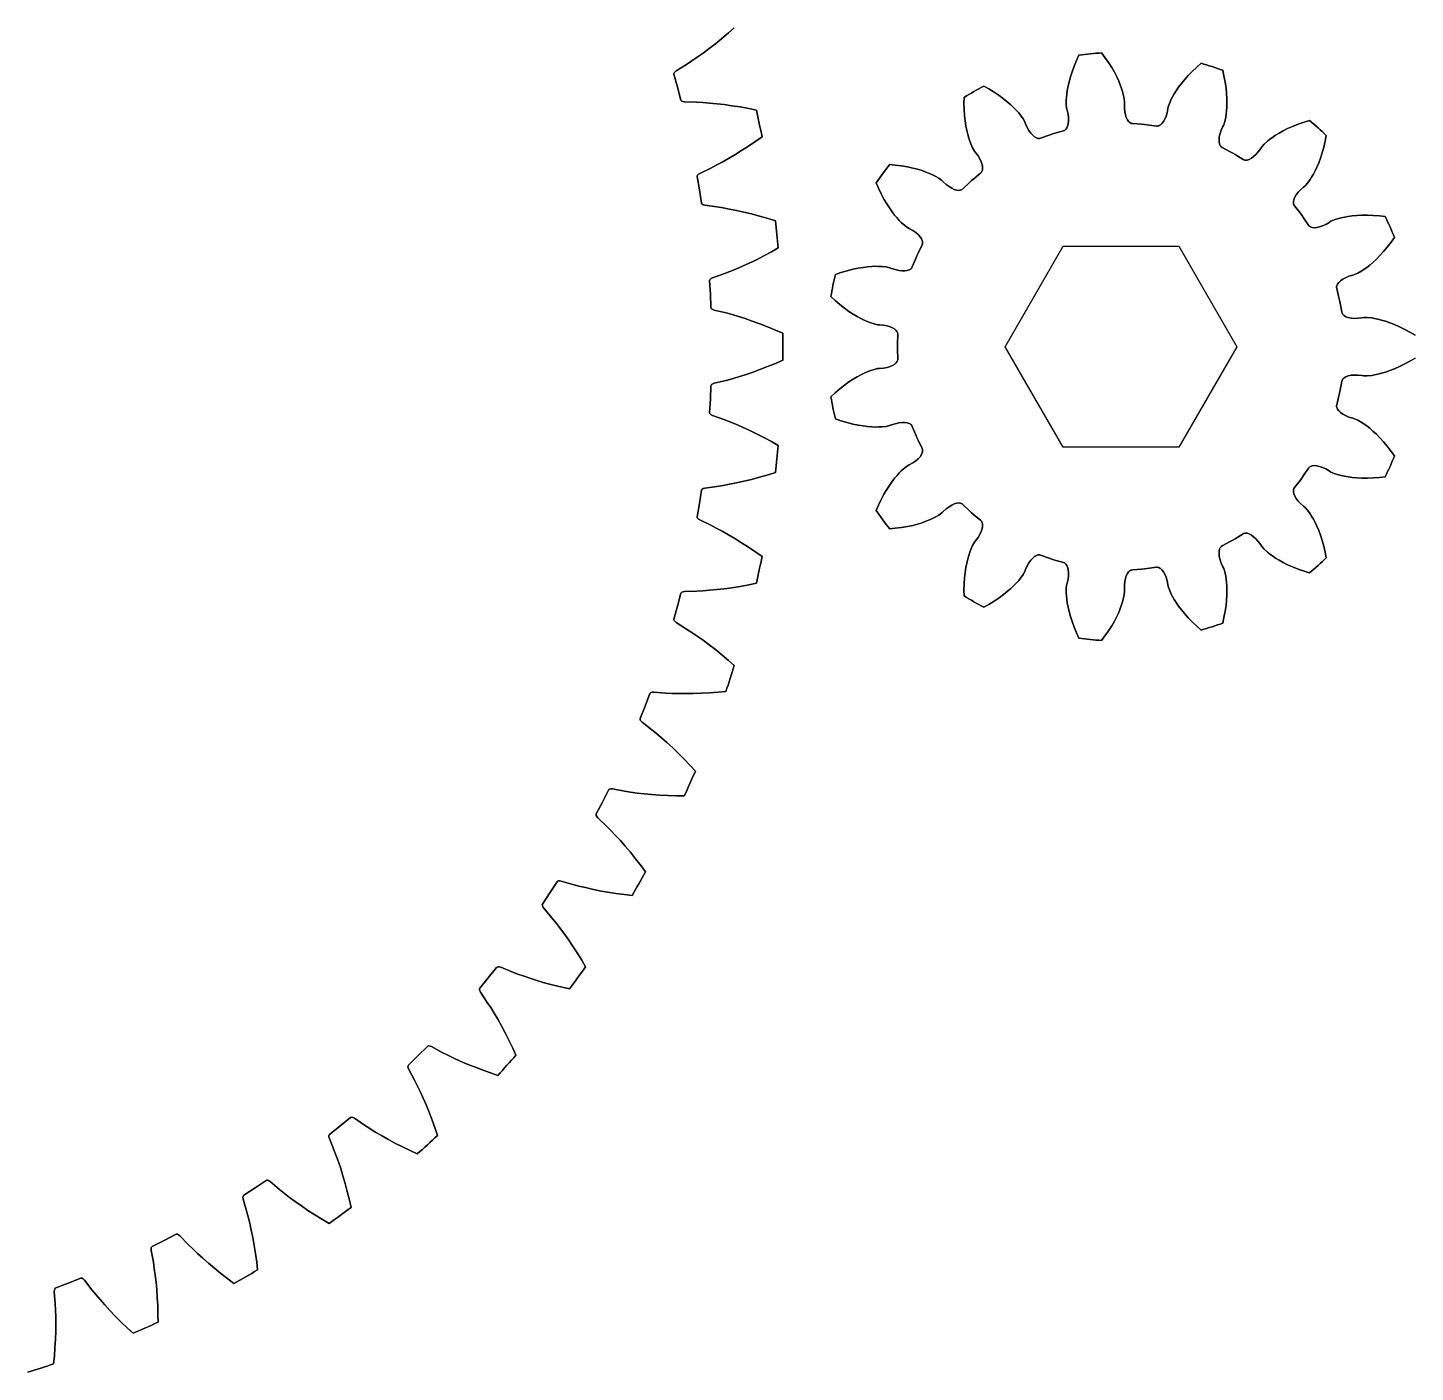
# Model space of a CAD drawing. Header units: millimetres. Extents: x 6 to 165, y 3 to 136.
# Drawn here: x 46.08 to 86.13, y 75.68 to 114.48 of the extents above; entities that cross this region are included whole.
import ezdxf

# ---------------------------------------------------------------- set-up
doc = ezdxf.new("R2010")
doc.units = ezdxf.units.MM
doc.layers.add('layer2', color=7, linetype='Continuous')
doc.layers.add('layer3', color=7, linetype='Continuous')

msp = doc.modelspace()

# ---------------------------------------------------------------- linework, layer by layer
at = {"color": 1}
msp.add_lwpolyline([(75.968, 102.381), (74.295, 105.279), (75.968, 108.177), (79.315, 108.177), (80.988, 105.279), (79.315, 102.381)], close=True, dxfattribs=at)
at = {"layer": 'layer2', "color": 1}
for points in [[(76.427, 113.692, -0.019301), (77.08, 113.76, 0.019301)], [(79.954, 113.458, -0.019301), (80.578, 113.256, 0.019301)], [(73.11, 112.471, -0.019301), (73.679, 112.799, 0.019301)], [(83.081, 111.81, -0.019301), (83.568, 111.372, 0.019301)], [(70.577, 110.006, -0.019301), (70.963, 110.537, 0.019301)], [(85.267, 109.033, -0.019301), (85.534, 108.434, 0.019301)], [(69.265, 106.724, -0.019301), (69.401, 107.366, 0.019301)], [(69.401, 103.192, -0.019301), (69.265, 103.834, 0.019301)], [(85.534, 102.124, -0.019301), (85.267, 101.525, 0.019301)], [(70.963, 100.021, -0.019301), (70.577, 100.552, 0.019301)], [(83.568, 99.186, -0.019301), (83.081, 98.748, 0.019301)], [(73.679, 97.759, -0.019301), (73.11, 98.087, 0.019301)], [(80.578, 97.302, -0.019301), (79.954, 97.1, 0.019301)], [(77.08, 96.798, -0.019301), (76.427, 96.866, 0.019301)]]:
    msp.add_lwpolyline(points, format="xyb", close=True, dxfattribs=at)
for points in [[(77.178, 113.629), (77.08, 113.76), (77.178, 113.629), (77.282, 113.479), (77.372, 113.335), (77.45, 113.198), (77.516, 113.07), (77.574, 112.947), (77.62, 112.836), (77.657, 112.735), (77.686, 112.644), (77.708, 112.564), (77.735, 112.437), (77.746, 112.336), (77.743, 112.278), (77.743, 112.162), (77.752, 112.059), (77.769, 111.968), (77.793, 111.891), (77.824, 111.828), (77.859, 111.779), (77.879, 111.76), (77.899, 111.745), (77.92, 111.733), (77.941, 111.725), (77.968, 111.721), (78.232, 111.702), (78.316, 111.694), (78.399, 111.684), (78.661, 111.648), (78.688, 111.647), (78.711, 111.65), (78.734, 111.657), (78.757, 111.668), (78.779, 111.683), (78.824, 111.723), (78.867, 111.778), (78.907, 111.849), (78.943, 111.934), (78.973, 112.033), (78.997, 112.147), (79.006, 112.203), (79.038, 112.3), (79.091, 112.419), (79.129, 112.492), (79.176, 112.575), (79.234, 112.667), (79.302, 112.766), (79.383, 112.874), (79.475, 112.985), (79.58, 113.103), (79.698, 113.225), (79.83, 113.35), (79.954, 113.458), (79.83, 113.35), (79.698, 113.225), (79.58, 113.103), (79.475, 112.985), (79.383, 112.874), (79.302, 112.766), (79.234, 112.667), (79.176, 112.575), (79.129, 112.492), (79.091, 112.419), (79.038, 112.3), (79.006, 112.203), (78.997, 112.147), (78.973, 112.033), (78.943, 111.934), (78.907, 111.849), (78.867, 111.778), (78.824, 111.723), (78.779, 111.683), (78.757, 111.668), (78.734, 111.657), (78.711, 111.65), (78.688, 111.647), (78.661, 111.648), (78.399, 111.684), (78.316, 111.694), (78.232, 111.702), (77.968, 111.721), (77.941, 111.725), (77.92, 111.733), (77.899, 111.745), (77.879, 111.76), (77.859, 111.779), (77.824, 111.828), (77.793, 111.891), (77.769, 111.968), (77.752, 112.059), (77.743, 112.162), (77.743, 112.278), (77.746, 112.336), (77.735, 112.437), (77.708, 112.564), (77.686, 112.644), (77.657, 112.735), (77.62, 112.836), (77.574, 112.947), (77.516, 113.07), (77.45, 113.198), (77.372, 113.335), (77.282, 113.479)], [(73.822, 112.719), (73.679, 112.799), (73.822, 112.719), (73.978, 112.623), (74.119, 112.529), (74.246, 112.436), (74.358, 112.346), (74.46, 112.257), (74.548, 112.174), (74.623, 112.097), (74.687, 112.025), (74.739, 111.961), (74.815, 111.856), (74.867, 111.768), (74.887, 111.715), (74.934, 111.609), (74.984, 111.518), (75.037, 111.442), (75.091, 111.381), (75.144, 111.336), (75.197, 111.306), (75.222, 111.296), (75.247, 111.291), (75.271, 111.289), (75.293, 111.29), (75.32, 111.297), (75.568, 111.387), (75.648, 111.413), (75.728, 111.439), (75.982, 111.512), (76.008, 111.522), (76.027, 111.534), (76.045, 111.55), (76.062, 111.569), (76.076, 111.592), (76.101, 111.647), (76.118, 111.715), (76.126, 111.796), (76.124, 111.888), (76.111, 111.991), (76.086, 112.104), (76.072, 112.16), (76.062, 112.261), (76.061, 112.391), (76.066, 112.474), (76.076, 112.569), (76.091, 112.676), (76.113, 112.794), (76.144, 112.926), (76.182, 113.065), (76.23, 113.215), (76.288, 113.374), (76.358, 113.543), (76.427, 113.692), (76.358, 113.543), (76.288, 113.374), (76.23, 113.215), (76.182, 113.065), (76.144, 112.926), (76.113, 112.794), (76.091, 112.676), (76.076, 112.569), (76.066, 112.474), (76.061, 112.391), (76.062, 112.261), (76.072, 112.16), (76.086, 112.104), (76.111, 111.991), (76.124, 111.888), (76.126, 111.796), (76.118, 111.715), (76.101, 111.647), (76.076, 111.592), (76.062, 111.569), (76.045, 111.55), (76.027, 111.534), (76.008, 111.522), (75.982, 111.512), (75.728, 111.439), (75.648, 111.413), (75.568, 111.387), (75.32, 111.297), (75.293, 111.29), (75.271, 111.289), (75.247, 111.291), (75.222, 111.296), (75.197, 111.306), (75.144, 111.336), (75.091, 111.381), (75.037, 111.442), (74.984, 111.518), (74.934, 111.609), (74.887, 111.715), (74.867, 111.768), (74.815, 111.856), (74.739, 111.961), (74.687, 112.025), (74.623, 112.097), (74.548, 112.174), (74.46, 112.257), (74.358, 112.346), (74.246, 112.436), (74.119, 112.529), (73.978, 112.623)], [(80.614, 113.095), (80.578, 113.256), (80.614, 113.095), (80.648, 112.916), (80.672, 112.748), (80.688, 112.591), (80.696, 112.447), (80.698, 112.312), (80.695, 112.192), (80.688, 112.084), (80.678, 111.989), (80.665, 111.907), (80.638, 111.78), (80.607, 111.683), (80.581, 111.632), (80.534, 111.526), (80.5, 111.428), (80.478, 111.338), (80.47, 111.258), (80.472, 111.188), (80.484, 111.129), (80.494, 111.103), (80.507, 111.081), (80.521, 111.062), (80.537, 111.046), (80.56, 111.031), (80.793, 110.906), (80.866, 110.865), (80.939, 110.822), (81.163, 110.683), (81.188, 110.67), (81.21, 110.664), (81.233, 110.661), (81.259, 110.662), (81.286, 110.666), (81.343, 110.685), (81.405, 110.718), (81.47, 110.766), (81.537, 110.829), (81.605, 110.907), (81.673, 111.001), (81.704, 111.05), (81.773, 111.125), (81.869, 111.212), (81.934, 111.264), (82.011, 111.32), (82.101, 111.38), (82.203, 111.443), (82.322, 111.509), (82.451, 111.573), (82.594, 111.638), (82.752, 111.701), (82.924, 111.762), (83.081, 111.81), (82.924, 111.762), (82.752, 111.701), (82.594, 111.638), (82.451, 111.573), (82.322, 111.509), (82.203, 111.443), (82.101, 111.38), (82.011, 111.32), (81.934, 111.264), (81.869, 111.212), (81.773, 111.125), (81.704, 111.05), (81.673, 111.001), (81.605, 110.907), (81.537, 110.829), (81.47, 110.766), (81.405, 110.718), (81.343, 110.685), (81.286, 110.666), (81.259, 110.662), (81.233, 110.661), (81.21, 110.664), (81.188, 110.67), (81.163, 110.683), (80.939, 110.822), (80.866, 110.865), (80.793, 110.906), (80.56, 111.031), (80.537, 111.046), (80.521, 111.062), (80.507, 111.081), (80.494, 111.103), (80.484, 111.129), (80.472, 111.188), (80.47, 111.258), (80.478, 111.338), (80.5, 111.428), (80.534, 111.526), (80.581, 111.632), (80.607, 111.683), (80.638, 111.78), (80.665, 111.907), (80.678, 111.989), (80.688, 112.084), (80.695, 112.192), (80.698, 112.312), (80.696, 112.447), (80.688, 112.591), (80.672, 112.748), (80.648, 112.916)], [(71.126, 110.522), (70.963, 110.537), (71.126, 110.522), (71.307, 110.498), (71.474, 110.469), (71.629, 110.436), (71.768, 110.4), (71.897, 110.36), (72.011, 110.32), (72.111, 110.28), (72.198, 110.24), (72.272, 110.203), (72.385, 110.138), (72.467, 110.079), (72.508, 110.038), (72.594, 109.96), (72.677, 109.898), (72.755, 109.85), (72.829, 109.816), (72.897, 109.797), (72.957, 109.791), (72.984, 109.792), (73.009, 109.797), (73.031, 109.805), (73.051, 109.815), (73.073, 109.832), (73.263, 110.016), (73.325, 110.072), (73.388, 110.128), (73.59, 110.298), (73.61, 110.318), (73.622, 110.337), (73.632, 110.359), (73.64, 110.383), (73.644, 110.41), (73.644, 110.47), (73.632, 110.539), (73.606, 110.616), (73.567, 110.699), (73.513, 110.788), (73.445, 110.882), (73.409, 110.926), (73.358, 111.015), (73.305, 111.133), (73.276, 111.211), (73.246, 111.302), (73.217, 111.406), (73.189, 111.523), (73.163, 111.656), (73.141, 111.798), (73.124, 111.955), (73.113, 112.124), (73.108, 112.306), (73.11, 112.471), (73.108, 112.306), (73.113, 112.124), (73.124, 111.955), (73.141, 111.798), (73.163, 111.656), (73.189, 111.523), (73.217, 111.406), (73.246, 111.302), (73.276, 111.211), (73.305, 111.133), (73.358, 111.015), (73.409, 110.926), (73.445, 110.882), (73.513, 110.788), (73.567, 110.699), (73.606, 110.616), (73.632, 110.539), (73.644, 110.47), (73.644, 110.41), (73.64, 110.383), (73.632, 110.359), (73.622, 110.337), (73.61, 110.318), (73.59, 110.298), (73.388, 110.128), (73.325, 110.072), (73.263, 110.016), (73.073, 109.832), (73.051, 109.815), (73.031, 109.805), (73.009, 109.797), (72.984, 109.792), (72.957, 109.791), (72.897, 109.797), (72.829, 109.816), (72.755, 109.85), (72.677, 109.898), (72.594, 109.96), (72.508, 110.038), (72.467, 110.079), (72.385, 110.138), (72.272, 110.203), (72.198, 110.24), (72.111, 110.28), (72.011, 110.32), (71.897, 110.36), (71.768, 110.4), (71.629, 110.436), (71.474, 110.469), (71.307, 110.498)], [(83.537, 111.21), (83.568, 111.372), (83.537, 111.21), (83.494, 111.033), (83.448, 110.87), (83.398, 110.72), (83.348, 110.585), (83.295, 110.461), (83.243, 110.352), (83.193, 110.257), (83.144, 110.174), (83.1, 110.104), (83.023, 109.999), (82.956, 109.923), (82.911, 109.887), (82.824, 109.81), (82.753, 109.734), (82.698, 109.66), (82.657, 109.591), (82.63, 109.526), (82.618, 109.466), (82.617, 109.439), (82.619, 109.414), (82.624, 109.391), (82.632, 109.37), (82.647, 109.346), (82.81, 109.138), (82.859, 109.07), (82.908, 109.002), (83.056, 108.783), (83.074, 108.762), (83.092, 108.747), (83.112, 108.735), (83.135, 108.725), (83.162, 108.718), (83.222, 108.712), (83.292, 108.717), (83.371, 108.734), (83.458, 108.764), (83.552, 108.808), (83.652, 108.867), (83.7, 108.898), (83.793, 108.939), (83.917, 108.979), (83.997, 109), (84.091, 109.021), (84.197, 109.039), (84.316, 109.055), (84.451, 109.066), (84.595, 109.073), (84.753, 109.074), (84.922, 109.067), (85.104, 109.053), (85.267, 109.033), (85.104, 109.053), (84.922, 109.067), (84.753, 109.074), (84.595, 109.073), (84.451, 109.066), (84.316, 109.055), (84.197, 109.039), (84.091, 109.021), (83.997, 109), (83.917, 108.979), (83.793, 108.939), (83.7, 108.898), (83.652, 108.867), (83.552, 108.808), (83.458, 108.764), (83.371, 108.734), (83.292, 108.717), (83.222, 108.712), (83.162, 108.718), (83.135, 108.725), (83.112, 108.735), (83.092, 108.747), (83.074, 108.762), (83.056, 108.783), (82.908, 109.002), (82.859, 109.07), (82.81, 109.138), (82.647, 109.346), (82.632, 109.37), (82.624, 109.391), (82.619, 109.414), (82.617, 109.439), (82.618, 109.466), (82.63, 109.526), (82.657, 109.591), (82.698, 109.66), (82.753, 109.734), (82.824, 109.81), (82.911, 109.887), (82.956, 109.923), (83.023, 109.999), (83.1, 110.104), (83.144, 110.174), (83.193, 110.257), (83.243, 110.352), (83.295, 110.461), (83.348, 110.585), (83.398, 110.72), (83.448, 110.87), (83.494, 111.033)], [(69.557, 107.419), (69.401, 107.366), (69.557, 107.419), (69.732, 107.471), (69.897, 107.512), (70.051, 107.544), (70.193, 107.568), (70.327, 107.584), (70.447, 107.594), (70.555, 107.598), (70.651, 107.597), (70.734, 107.594), (70.863, 107.58), (70.962, 107.559), (71.016, 107.539), (71.126, 107.502), (71.227, 107.479), (71.319, 107.467), (71.4, 107.467), (71.469, 107.476), (71.527, 107.495), (71.551, 107.508), (71.572, 107.522), (71.589, 107.538), (71.603, 107.556), (71.616, 107.581), (71.715, 107.825), (71.749, 107.902), (71.784, 107.979), (71.899, 108.217), (71.909, 108.243), (71.913, 108.265), (71.913, 108.289), (71.91, 108.314), (71.903, 108.34), (71.878, 108.395), (71.839, 108.454), (71.785, 108.513), (71.715, 108.573), (71.629, 108.633), (71.529, 108.691), (71.478, 108.717), (71.396, 108.777), (71.299, 108.864), (71.241, 108.923), (71.176, 108.994), (71.107, 109.077), (71.034, 109.172), (70.956, 109.283), (70.879, 109.404), (70.799, 109.54), (70.72, 109.69), (70.642, 109.855), (70.577, 110.006), (70.642, 109.855), (70.72, 109.69), (70.799, 109.54), (70.879, 109.404), (70.956, 109.283), (71.034, 109.172), (71.107, 109.077), (71.176, 108.994), (71.241, 108.923), (71.299, 108.864), (71.396, 108.777), (71.478, 108.717), (71.529, 108.691), (71.629, 108.633), (71.715, 108.573), (71.785, 108.513), (71.839, 108.454), (71.878, 108.395), (71.903, 108.34), (71.91, 108.314), (71.913, 108.289), (71.913, 108.265), (71.909, 108.243), (71.899, 108.217), (71.784, 107.979), (71.749, 107.902), (71.715, 107.825), (71.616, 107.581), (71.603, 107.556), (71.589, 107.538), (71.572, 107.522), (71.551, 107.508), (71.527, 107.495), (71.469, 107.476), (71.4, 107.467), (71.319, 107.467), (71.227, 107.479), (71.126, 107.502), (71.016, 107.539), (70.962, 107.559), (70.863, 107.58), (70.734, 107.594), (70.651, 107.597), (70.555, 107.598), (70.447, 107.594), (70.327, 107.584), (70.193, 107.568), (70.051, 107.544), (69.897, 107.512), (69.732, 107.471)], [(85.439, 108.3), (85.534, 108.434), (85.439, 108.3), (85.328, 108.155), (85.22, 108.025), (85.114, 107.908), (85.013, 107.805), (84.913, 107.713), (84.822, 107.635), (84.737, 107.568), (84.659, 107.512), (84.59, 107.467), (84.478, 107.402), (84.385, 107.36), (84.33, 107.345), (84.219, 107.31), (84.123, 107.269), (84.043, 107.225), (83.977, 107.178), (83.926, 107.129), (83.891, 107.08), (83.879, 107.056), (83.87, 107.032), (83.866, 107.009), (83.865, 106.986), (83.869, 106.959), (83.932, 106.702), (83.95, 106.62), (83.967, 106.538), (84.014, 106.278), (84.021, 106.251), (84.031, 106.231), (84.045, 106.211), (84.062, 106.193), (84.083, 106.175), (84.135, 106.145), (84.201, 106.121), (84.281, 106.105), (84.372, 106.097), (84.476, 106.099), (84.592, 106.112), (84.648, 106.121), (84.75, 106.12), (84.879, 106.107), (84.961, 106.093), (85.055, 106.074), (85.16, 106.047), (85.275, 106.013), (85.403, 105.969), (85.537, 105.917), (85.681, 105.853), (85.833, 105.778), (85.994, 105.691), (86.135, 105.607), (85.994, 105.691), (85.833, 105.778), (85.681, 105.853), (85.537, 105.917), (85.403, 105.969), (85.275, 106.013), (85.16, 106.047), (85.055, 106.074), (84.961, 106.093), (84.879, 106.107), (84.75, 106.12), (84.648, 106.121), (84.592, 106.112), (84.476, 106.099), (84.372, 106.097), (84.281, 106.105), (84.201, 106.121), (84.135, 106.145), (84.083, 106.175), (84.062, 106.193), (84.045, 106.211), (84.031, 106.231), (84.021, 106.251), (84.014, 106.278), (83.967, 106.538), (83.95, 106.62), (83.932, 106.702), (83.869, 106.959), (83.865, 106.986), (83.866, 107.009), (83.87, 107.032), (83.879, 107.056), (83.891, 107.08), (83.926, 107.129), (83.977, 107.178), (84.043, 107.225), (84.123, 107.269), (84.219, 107.31), (84.33, 107.345), (84.385, 107.36), (84.478, 107.402), (84.59, 107.467), (84.659, 107.512), (84.737, 107.568), (84.822, 107.635), (84.913, 107.713), (85.013, 107.805), (85.114, 107.908), (85.22, 108.025), (85.328, 108.155)], [(69.386, 103.946), (69.265, 103.834), (69.386, 103.946), (69.524, 104.064), (69.658, 104.169), (69.786, 104.261), (69.906, 104.34), (70.022, 104.41), (70.128, 104.467), (70.224, 104.515), (70.312, 104.554), (70.389, 104.584), (70.513, 104.624), (70.612, 104.646), (70.67, 104.649), (70.785, 104.66), (70.887, 104.68), (70.975, 104.707), (71.049, 104.739), (71.109, 104.776), (71.154, 104.816), (71.171, 104.838), (71.184, 104.859), (71.193, 104.881), (71.199, 104.903), (71.201, 104.931), (71.192, 105.195), (71.191, 105.279), (71.192, 105.363), (71.201, 105.627), (71.199, 105.655), (71.193, 105.677), (71.184, 105.699), (71.171, 105.72), (71.154, 105.742), (71.109, 105.782), (71.049, 105.819), (70.975, 105.852), (70.887, 105.878), (70.785, 105.898), (70.67, 105.909), (70.612, 105.912), (70.513, 105.934), (70.389, 105.974), (70.312, 106.004), (70.224, 106.043), (70.128, 106.091), (70.022, 106.148), (69.906, 106.218), (69.786, 106.297), (69.658, 106.389), (69.524, 106.494), (69.386, 106.612), (69.265, 106.724), (69.386, 106.612), (69.524, 106.494), (69.658, 106.389), (69.786, 106.297), (69.906, 106.218), (70.022, 106.148), (70.128, 106.091), (70.224, 106.043), (70.312, 106.004), (70.389, 105.974), (70.513, 105.934), (70.612, 105.912), (70.67, 105.909), (70.785, 105.898), (70.887, 105.878), (70.975, 105.852), (71.049, 105.819), (71.109, 105.782), (71.154, 105.742), (71.171, 105.72), (71.184, 105.699), (71.193, 105.677), (71.199, 105.655), (71.201, 105.627), (71.192, 105.363), (71.191, 105.279), (71.192, 105.195), (71.201, 104.931), (71.199, 104.903), (71.193, 104.881), (71.184, 104.859), (71.171, 104.838), (71.154, 104.816), (71.109, 104.776), (71.049, 104.739), (70.975, 104.707), (70.887, 104.68), (70.785, 104.66), (70.67, 104.649), (70.612, 104.646), (70.513, 104.624), (70.389, 104.584), (70.312, 104.554), (70.224, 104.515), (70.128, 104.467), (70.022, 104.41), (69.906, 104.34), (69.786, 104.261), (69.658, 104.169), (69.524, 104.064)], [(85.994, 104.867), (86.135, 104.951), (85.994, 104.867), (85.833, 104.78), (85.681, 104.705), (85.537, 104.641), (85.403, 104.589), (85.275, 104.545), (85.16, 104.511), (85.055, 104.484), (84.961, 104.465), (84.879, 104.451), (84.75, 104.438), (84.648, 104.437), (84.592, 104.446), (84.476, 104.459), (84.372, 104.461), (84.281, 104.453), (84.201, 104.437), (84.135, 104.413), (84.083, 104.383), (84.062, 104.365), (84.045, 104.347), (84.031, 104.327), (84.021, 104.307), (84.014, 104.28), (83.967, 104.02), (83.95, 103.938), (83.932, 103.856), (83.869, 103.599), (83.865, 103.572), (83.866, 103.549), (83.87, 103.526), (83.879, 103.502), (83.891, 103.478), (83.926, 103.429), (83.977, 103.38), (84.043, 103.333), (84.123, 103.289), (84.219, 103.248), (84.33, 103.213), (84.385, 103.198), (84.478, 103.156), (84.59, 103.091), (84.659, 103.046), (84.737, 102.99), (84.822, 102.923), (84.913, 102.845), (85.013, 102.753), (85.114, 102.65), (85.22, 102.534), (85.328, 102.403), (85.439, 102.258), (85.534, 102.124), (85.439, 102.258), (85.328, 102.403), (85.22, 102.534), (85.114, 102.65), (85.013, 102.753), (84.913, 102.845), (84.822, 102.923), (84.737, 102.99), (84.659, 103.046), (84.59, 103.091), (84.478, 103.156), (84.385, 103.198), (84.33, 103.213), (84.219, 103.248), (84.123, 103.289), (84.043, 103.333), (83.977, 103.38), (83.926, 103.429), (83.891, 103.478), (83.879, 103.502), (83.87, 103.526), (83.866, 103.549), (83.865, 103.572), (83.869, 103.599), (83.932, 103.856), (83.95, 103.938), (83.967, 104.02), (84.014, 104.28), (84.021, 104.307), (84.031, 104.327), (84.045, 104.347), (84.062, 104.365), (84.083, 104.383), (84.135, 104.413), (84.201, 104.437), (84.281, 104.453), (84.372, 104.461), (84.476, 104.459), (84.592, 104.446), (84.648, 104.437), (84.75, 104.438), (84.879, 104.451), (84.961, 104.465), (85.055, 104.484), (85.16, 104.511), (85.275, 104.545), (85.403, 104.589), (85.537, 104.641), (85.681, 104.705), (85.833, 104.78)], [(70.72, 100.868), (70.642, 100.703), (70.577, 100.552), (70.642, 100.703), (70.72, 100.868), (70.799, 101.018), (70.879, 101.154), (70.956, 101.275), (71.034, 101.386), (71.107, 101.482), (71.176, 101.564), (71.241, 101.635), (71.299, 101.694), (71.396, 101.781), (71.478, 101.842), (71.529, 101.868), (71.629, 101.925), (71.715, 101.985), (71.785, 102.045), (71.839, 102.104), (71.878, 102.163), (71.903, 102.218), (71.91, 102.244), (71.913, 102.269), (71.913, 102.293), (71.909, 102.315), (71.899, 102.341), (71.784, 102.579), (71.749, 102.656), (71.715, 102.733), (71.616, 102.977), (71.603, 103.002), (71.589, 103.02), (71.572, 103.036), (71.551, 103.05), (71.527, 103.063), (71.469, 103.082), (71.4, 103.091), (71.319, 103.091), (71.227, 103.079), (71.126, 103.056), (71.016, 103.019), (70.962, 102.999), (70.863, 102.978), (70.734, 102.964), (70.651, 102.961), (70.555, 102.96), (70.447, 102.964), (70.327, 102.974), (70.193, 102.99), (70.051, 103.014), (69.897, 103.046), (69.732, 103.087), (69.557, 103.139), (69.401, 103.192), (69.557, 103.139), (69.732, 103.087), (69.897, 103.046), (70.051, 103.014), (70.193, 102.99), (70.327, 102.974), (70.447, 102.964), (70.555, 102.96), (70.651, 102.961), (70.734, 102.964), (70.863, 102.978), (70.962, 102.999), (71.016, 103.019), (71.126, 103.056), (71.227, 103.079), (71.319, 103.091), (71.4, 103.091), (71.469, 103.082), (71.527, 103.063), (71.551, 103.05), (71.572, 103.036), (71.589, 103.02), (71.603, 103.002), (71.616, 102.977), (71.715, 102.733), (71.749, 102.656), (71.784, 102.579), (71.899, 102.341), (71.909, 102.315), (71.913, 102.293), (71.913, 102.269), (71.91, 102.244), (71.903, 102.218), (71.878, 102.163), (71.839, 102.104), (71.785, 102.045), (71.715, 101.985), (71.629, 101.925), (71.529, 101.868), (71.478, 101.842), (71.396, 101.781), (71.299, 101.694), (71.241, 101.635), (71.176, 101.564), (71.107, 101.482), (71.034, 101.386), (70.956, 101.275), (70.879, 101.154), (70.799, 101.018)], [(85.104, 101.505), (85.267, 101.525), (85.104, 101.505), (84.922, 101.491), (84.753, 101.484), (84.595, 101.485), (84.451, 101.492), (84.316, 101.503), (84.197, 101.519), (84.091, 101.538), (83.997, 101.558), (83.917, 101.579), (83.793, 101.619), (83.7, 101.66), (83.652, 101.691), (83.552, 101.75), (83.458, 101.794), (83.371, 101.824), (83.292, 101.841), (83.222, 101.846), (83.162, 101.84), (83.135, 101.833), (83.112, 101.823), (83.092, 101.811), (83.074, 101.796), (83.056, 101.775), (82.908, 101.556), (82.859, 101.488), (82.81, 101.42), (82.647, 101.212), (82.632, 101.188), (82.624, 101.167), (82.619, 101.144), (82.617, 101.119), (82.618, 101.092), (82.63, 101.032), (82.657, 100.967), (82.698, 100.898), (82.753, 100.824), (82.824, 100.748), (82.911, 100.671), (82.956, 100.635), (83.023, 100.559), (83.1, 100.454), (83.144, 100.384), (83.193, 100.301), (83.243, 100.206), (83.295, 100.098), (83.348, 99.973), (83.398, 99.838), (83.448, 99.688), (83.494, 99.525), (83.537, 99.348), (83.568, 99.186), (83.537, 99.348), (83.494, 99.525), (83.448, 99.688), (83.398, 99.838), (83.348, 99.973), (83.295, 100.098), (83.243, 100.206), (83.193, 100.301), (83.144, 100.384), (83.1, 100.454), (83.023, 100.559), (82.956, 100.635), (82.911, 100.671), (82.824, 100.748), (82.753, 100.824), (82.698, 100.898), (82.657, 100.967), (82.63, 101.032), (82.618, 101.092), (82.617, 101.119), (82.619, 101.144), (82.624, 101.167), (82.632, 101.188), (82.647, 101.212), (82.81, 101.42), (82.859, 101.488), (82.908, 101.556), (83.056, 101.775), (83.074, 101.796), (83.092, 101.811), (83.112, 101.823), (83.135, 101.833), (83.162, 101.84), (83.222, 101.846), (83.292, 101.841), (83.371, 101.824), (83.458, 101.794), (83.552, 101.75), (83.652, 101.691), (83.7, 101.66), (83.793, 101.619), (83.917, 101.579), (83.997, 101.558), (84.091, 101.538), (84.197, 101.519), (84.316, 101.503), (84.451, 101.492), (84.595, 101.485), (84.753, 101.484), (84.922, 101.491)], [(73.108, 98.252), (73.11, 98.087), (73.108, 98.252), (73.113, 98.434), (73.124, 98.603), (73.141, 98.76), (73.163, 98.902), (73.189, 99.035), (73.217, 99.152), (73.246, 99.256), (73.276, 99.347), (73.305, 99.425), (73.358, 99.543), (73.409, 99.632), (73.445, 99.676), (73.513, 99.77), (73.567, 99.859), (73.606, 99.942), (73.632, 100.019), (73.644, 100.088), (73.644, 100.148), (73.64, 100.175), (73.632, 100.199), (73.622, 100.221), (73.61, 100.24), (73.59, 100.26), (73.388, 100.43), (73.325, 100.486), (73.263, 100.542), (73.073, 100.726), (73.051, 100.743), (73.031, 100.753), (73.009, 100.761), (72.984, 100.766), (72.957, 100.767), (72.897, 100.761), (72.829, 100.742), (72.755, 100.708), (72.677, 100.661), (72.594, 100.598), (72.508, 100.52), (72.467, 100.479), (72.385, 100.42), (72.272, 100.355), (72.198, 100.318), (72.111, 100.278), (72.011, 100.238), (71.897, 100.198), (71.768, 100.159), (71.629, 100.122), (71.474, 100.089), (71.307, 100.06), (71.126, 100.036), (70.963, 100.021), (71.126, 100.036), (71.307, 100.06), (71.474, 100.089), (71.629, 100.122), (71.768, 100.159), (71.897, 100.198), (72.011, 100.238), (72.111, 100.278), (72.198, 100.318), (72.272, 100.355), (72.385, 100.42), (72.467, 100.479), (72.508, 100.52), (72.594, 100.598), (72.677, 100.661), (72.755, 100.708), (72.829, 100.742), (72.897, 100.761), (72.957, 100.767), (72.984, 100.766), (73.009, 100.761), (73.031, 100.753), (73.051, 100.743), (73.073, 100.726), (73.263, 100.542), (73.325, 100.486), (73.388, 100.43), (73.59, 100.26), (73.61, 100.24), (73.622, 100.221), (73.632, 100.199), (73.64, 100.175), (73.644, 100.148), (73.644, 100.088), (73.632, 100.019), (73.606, 99.942), (73.567, 99.859), (73.513, 99.77), (73.445, 99.676), (73.409, 99.632), (73.358, 99.543), (73.305, 99.425), (73.276, 99.347), (73.246, 99.256), (73.217, 99.152), (73.189, 99.035), (73.163, 98.902), (73.141, 98.76), (73.124, 98.603), (73.113, 98.434)], [(82.924, 98.796), (83.081, 98.748), (82.924, 98.796), (82.752, 98.857), (82.594, 98.92), (82.451, 98.985), (82.322, 99.049), (82.203, 99.115), (82.101, 99.178), (82.011, 99.238), (81.934, 99.294), (81.869, 99.346), (81.773, 99.433), (81.704, 99.508), (81.673, 99.557), (81.605, 99.651), (81.537, 99.729), (81.47, 99.792), (81.405, 99.84), (81.343, 99.873), (81.286, 99.892), (81.259, 99.896), (81.233, 99.897), (81.21, 99.894), (81.188, 99.888), (81.163, 99.875), (80.939, 99.736), (80.866, 99.693), (80.793, 99.652), (80.56, 99.527), (80.537, 99.512), (80.521, 99.496), (80.507, 99.477), (80.494, 99.455), (80.484, 99.43), (80.472, 99.37), (80.47, 99.3), (80.478, 99.22), (80.5, 99.13), (80.534, 99.032), (80.581, 98.926), (80.607, 98.875), (80.638, 98.778), (80.665, 98.651), (80.678, 98.569), (80.688, 98.474), (80.695, 98.366), (80.698, 98.246), (80.696, 98.111), (80.688, 97.967), (80.672, 97.81), (80.648, 97.642), (80.614, 97.463), (80.578, 97.302), (80.614, 97.463), (80.648, 97.642), (80.672, 97.81), (80.688, 97.967), (80.696, 98.111), (80.698, 98.246), (80.695, 98.366), (80.688, 98.474), (80.678, 98.569), (80.665, 98.651), (80.638, 98.778), (80.607, 98.875), (80.581, 98.926), (80.534, 99.032), (80.5, 99.13), (80.478, 99.22), (80.47, 99.3), (80.472, 99.37), (80.484, 99.43), (80.494, 99.455), (80.507, 99.477), (80.521, 99.496), (80.537, 99.512), (80.56, 99.527), (80.793, 99.652), (80.866, 99.693), (80.939, 99.736), (81.163, 99.875), (81.188, 99.888), (81.21, 99.894), (81.233, 99.897), (81.259, 99.896), (81.286, 99.892), (81.343, 99.873), (81.405, 99.84), (81.47, 99.792), (81.537, 99.729), (81.605, 99.651), (81.673, 99.557), (81.704, 99.508), (81.773, 99.433), (81.869, 99.346), (81.934, 99.294), (82.011, 99.238), (82.101, 99.178), (82.203, 99.115), (82.322, 99.049), (82.451, 98.985), (82.594, 98.92), (82.752, 98.857)], [(76.358, 97.015), (76.427, 96.866), (76.358, 97.015), (76.288, 97.184), (76.23, 97.343), (76.182, 97.493), (76.144, 97.632), (76.113, 97.764), (76.091, 97.882), (76.076, 97.989), (76.066, 98.085), (76.061, 98.167), (76.062, 98.297), (76.072, 98.398), (76.086, 98.454), (76.111, 98.567), (76.124, 98.67), (76.126, 98.762), (76.118, 98.843), (76.101, 98.911), (76.076, 98.966), (76.062, 98.989), (76.045, 99.008), (76.027, 99.024), (76.008, 99.036), (75.982, 99.046), (75.728, 99.119), (75.648, 99.145), (75.568, 99.171), (75.32, 99.261), (75.293, 99.268), (75.271, 99.27), (75.247, 99.267), (75.222, 99.262), (75.197, 99.252), (75.144, 99.222), (75.091, 99.177), (75.037, 99.116), (74.984, 99.041), (74.934, 98.95), (74.887, 98.843), (74.867, 98.79), (74.815, 98.702), (74.739, 98.597), (74.687, 98.533), (74.623, 98.461), (74.548, 98.384), (74.46, 98.301), (74.358, 98.212), (74.246, 98.122), (74.119, 98.029), (73.978, 97.935), (73.822, 97.839), (73.679, 97.759), (73.822, 97.839), (73.978, 97.935), (74.119, 98.029), (74.246, 98.122), (74.358, 98.212), (74.46, 98.301), (74.548, 98.384), (74.623, 98.461), (74.687, 98.533), (74.739, 98.597), (74.815, 98.702), (74.867, 98.79), (74.887, 98.843), (74.934, 98.95), (74.984, 99.041), (75.037, 99.116), (75.091, 99.177), (75.144, 99.222), (75.197, 99.252), (75.222, 99.262), (75.247, 99.267), (75.271, 99.27), (75.293, 99.268), (75.32, 99.261), (75.568, 99.171), (75.648, 99.145), (75.728, 99.119), (75.982, 99.046), (76.008, 99.036), (76.027, 99.024), (76.045, 99.008), (76.062, 98.989), (76.076, 98.966), (76.101, 98.911), (76.118, 98.843), (76.126, 98.762), (76.124, 98.67), (76.111, 98.567), (76.086, 98.454), (76.072, 98.398), (76.062, 98.297), (76.061, 98.167), (76.066, 98.085), (76.076, 97.989), (76.091, 97.882), (76.113, 97.764), (76.144, 97.632), (76.182, 97.493), (76.23, 97.343), (76.288, 97.184)], [(79.83, 97.208), (79.954, 97.1), (79.83, 97.208), (79.698, 97.333), (79.58, 97.455), (79.475, 97.573), (79.383, 97.684), (79.302, 97.792), (79.234, 97.891), (79.176, 97.983), (79.129, 98.066), (79.091, 98.139), (79.038, 98.258), (79.006, 98.355), (78.997, 98.411), (78.973, 98.525), (78.943, 98.624), (78.907, 98.709), (78.867, 98.78), (78.824, 98.835), (78.779, 98.876), (78.757, 98.89), (78.734, 98.901), (78.711, 98.908), (78.688, 98.911), (78.661, 98.91), (78.399, 98.874), (78.316, 98.864), (78.232, 98.856), (77.968, 98.837), (77.941, 98.833), (77.92, 98.825), (77.899, 98.813), (77.879, 98.798), (77.859, 98.779), (77.824, 98.73), (77.793, 98.667), (77.769, 98.59), (77.752, 98.499), (77.743, 98.396), (77.743, 98.28), (77.746, 98.222), (77.735, 98.121), (77.708, 97.994), (77.686, 97.914), (77.657, 97.823), (77.62, 97.722), (77.574, 97.611), (77.516, 97.488), (77.45, 97.36), (77.372, 97.223), (77.282, 97.08), (77.178, 96.929), (77.08, 96.798), (77.178, 96.929), (77.282, 97.08), (77.372, 97.223), (77.45, 97.36), (77.516, 97.488), (77.574, 97.611), (77.62, 97.722), (77.657, 97.823), (77.686, 97.914), (77.708, 97.994), (77.735, 98.121), (77.746, 98.222), (77.743, 98.28), (77.743, 98.396), (77.752, 98.499), (77.769, 98.59), (77.793, 98.667), (77.824, 98.73), (77.859, 98.779), (77.879, 98.798), (77.899, 98.813), (77.92, 98.825), (77.941, 98.833), (77.968, 98.837), (78.232, 98.856), (78.316, 98.864), (78.399, 98.874), (78.661, 98.91), (78.688, 98.911), (78.711, 98.908), (78.734, 98.901), (78.757, 98.89), (78.779, 98.876), (78.824, 98.835), (78.867, 98.78), (78.907, 98.709), (78.943, 98.624), (78.973, 98.525), (78.997, 98.411), (79.006, 98.355), (79.038, 98.258), (79.091, 98.139), (79.129, 98.066), (79.176, 97.983), (79.234, 97.891), (79.302, 97.792), (79.383, 97.684), (79.475, 97.573), (79.58, 97.455), (79.698, 97.333)]]:
    msp.add_lwpolyline(points, close=True, dxfattribs=at)
at = {"layer": 'layer3', "color": 1}
for points in [[(66.312, 114.338), (66.478, 114.484), (66.312, 114.338), (66.119, 114.174), (65.931, 114.022), (65.751, 113.882), (65.577, 113.753), (65.41, 113.634), (65.252, 113.526), (65.102, 113.428), (64.803, 113.244), (64.767, 113.214), (64.745, 113.186), (64.736, 113.161), (64.737, 113.145), (64.84, 112.772), (64.938, 112.398), (64.944, 112.382), (64.965, 112.365), (64.998, 112.352), (65.044, 112.344), (65.395, 112.334), (65.574, 112.325), (65.765, 112.311), (65.969, 112.291), (66.184, 112.266), (66.41, 112.235), (66.649, 112.197), (66.898, 112.152), (67.115, 112.108), (66.898, 112.152), (66.649, 112.197), (66.41, 112.235), (66.184, 112.266), (65.969, 112.291), (65.765, 112.311), (65.574, 112.325), (65.395, 112.334), (65.044, 112.344), (64.998, 112.352), (64.965, 112.365), (64.944, 112.382), (64.938, 112.398), (64.84, 112.772), (64.737, 113.145), (64.736, 113.161), (64.745, 113.186), (64.767, 113.214), (64.803, 113.244), (65.102, 113.428), (65.252, 113.526), (65.41, 113.634), (65.577, 113.753), (65.751, 113.882), (65.931, 114.022), (66.119, 114.174)], [(67.098, 111.212), (67.278, 111.34), (67.098, 111.212), (66.889, 111.069), (66.686, 110.937), (66.492, 110.817), (66.306, 110.706), (66.127, 110.605), (65.959, 110.515), (65.799, 110.433), (65.483, 110.281), (65.444, 110.255), (65.419, 110.23), (65.407, 110.206), (65.407, 110.189), (65.47, 109.808), (65.528, 109.425), (65.533, 109.41), (65.552, 109.39), (65.583, 109.374), (65.628, 109.361), (65.977, 109.315), (66.154, 109.286), (66.341, 109.252), (66.543, 109.212), (66.754, 109.164), (66.975, 109.11), (67.209, 109.047), (67.452, 108.976), (67.663, 108.91), (67.452, 108.976), (67.209, 109.047), (66.975, 109.11), (66.754, 109.164), (66.543, 109.212), (66.341, 109.252), (66.154, 109.286), (65.977, 109.315), (65.628, 109.361), (65.583, 109.374), (65.552, 109.39), (65.533, 109.41), (65.528, 109.425), (65.47, 109.808), (65.407, 110.189), (65.407, 110.206), (65.419, 110.23), (65.444, 110.255), (65.483, 110.281), (65.799, 110.433), (65.959, 110.515), (66.127, 110.605), (66.306, 110.706), (66.492, 110.817), (66.686, 110.937), (66.889, 111.069)], [(67.329, 107.9), (67.552, 108.02), (67.745, 108.128), (67.552, 108.02), (67.329, 107.9), (67.114, 107.79), (66.909, 107.691), (66.712, 107.6), (66.524, 107.519), (66.347, 107.446), (66.18, 107.382), (65.849, 107.264), (65.807, 107.242), (65.78, 107.219), (65.766, 107.197), (65.764, 107.18), (65.787, 106.794), (65.804, 106.408), (65.808, 106.391), (65.824, 106.37), (65.854, 106.351), (65.898, 106.333), (66.239, 106.251), (66.412, 106.204), (66.595, 106.151), (66.791, 106.089), (66.996, 106.02), (67.211, 105.942), (67.437, 105.855), (67.671, 105.76), (67.874, 105.672), (67.671, 105.76), (67.437, 105.855), (67.211, 105.942), (66.996, 106.02), (66.791, 106.089), (66.595, 106.151), (66.412, 106.204), (66.239, 106.251), (65.898, 106.333), (65.854, 106.351), (65.824, 106.37), (65.808, 106.391), (65.804, 106.408), (65.787, 106.794), (65.764, 107.18), (65.766, 107.197), (65.78, 107.219), (65.807, 107.242), (65.849, 107.264), (66.18, 107.382), (66.347, 107.446), (66.524, 107.519), (66.712, 107.6), (66.909, 107.691), (67.114, 107.79)], [(67.671, 104.798), (67.874, 104.886), (67.671, 104.798), (67.437, 104.703), (67.211, 104.616), (66.996, 104.538), (66.791, 104.469), (66.595, 104.407), (66.412, 104.354), (66.239, 104.307), (65.898, 104.225), (65.854, 104.207), (65.824, 104.188), (65.808, 104.167), (65.804, 104.15), (65.787, 103.764), (65.764, 103.378), (65.766, 103.361), (65.78, 103.339), (65.807, 103.316), (65.849, 103.294), (66.18, 103.176), (66.347, 103.112), (66.524, 103.039), (66.712, 102.958), (66.909, 102.867), (67.114, 102.768), (67.329, 102.658), (67.552, 102.538), (67.745, 102.43), (67.552, 102.538), (67.329, 102.658), (67.114, 102.768), (66.909, 102.867), (66.712, 102.958), (66.524, 103.039), (66.347, 103.112), (66.18, 103.176), (65.849, 103.294), (65.807, 103.316), (65.78, 103.339), (65.766, 103.361), (65.764, 103.378), (65.787, 103.764), (65.804, 104.15), (65.808, 104.167), (65.824, 104.188), (65.854, 104.207), (65.898, 104.225), (66.239, 104.307), (66.412, 104.354), (66.595, 104.407), (66.791, 104.469), (66.996, 104.538), (67.211, 104.616), (67.437, 104.703)], [(67.452, 101.582), (67.663, 101.648), (67.452, 101.582), (67.209, 101.511), (66.975, 101.448), (66.754, 101.394), (66.543, 101.346), (66.341, 101.306), (66.154, 101.272), (65.977, 101.243), (65.628, 101.197), (65.583, 101.184), (65.552, 101.168), (65.533, 101.149), (65.528, 101.133), (65.47, 100.75), (65.407, 100.369), (65.407, 100.352), (65.419, 100.328), (65.444, 100.303), (65.483, 100.277), (65.799, 100.125), (65.959, 100.043), (66.127, 99.953), (66.306, 99.852), (66.492, 99.741), (66.686, 99.621), (66.889, 99.489), (67.098, 99.347), (67.278, 99.218), (67.098, 99.347), (66.889, 99.489), (66.686, 99.621), (66.492, 99.741), (66.306, 99.852), (66.127, 99.953), (65.959, 100.043), (65.799, 100.125), (65.483, 100.277), (65.444, 100.303), (65.419, 100.328), (65.407, 100.352), (65.407, 100.369), (65.47, 100.75), (65.528, 101.133), (65.533, 101.149), (65.552, 101.168), (65.583, 101.184), (65.628, 101.197), (65.977, 101.243), (66.154, 101.272), (66.341, 101.306), (66.543, 101.346), (66.754, 101.394), (66.975, 101.448), (67.209, 101.511)], [(66.898, 98.406), (67.115, 98.45), (66.898, 98.406), (66.649, 98.361), (66.41, 98.323), (66.184, 98.292), (65.969, 98.267), (65.765, 98.247), (65.574, 98.233), (65.395, 98.224), (65.044, 98.214), (64.998, 98.206), (64.965, 98.193), (64.944, 98.176), (64.938, 98.16), (64.84, 97.786), (64.737, 97.413), (64.736, 97.397), (64.745, 97.372), (64.767, 97.344), (64.803, 97.314), (65.102, 97.13), (65.252, 97.032), (65.41, 96.924), (65.577, 96.805), (65.751, 96.676), (65.931, 96.536), (66.119, 96.384), (66.312, 96.22), (66.478, 96.074), (66.312, 96.22), (66.119, 96.384), (65.931, 96.536), (65.751, 96.676), (65.577, 96.805), (65.41, 96.924), (65.252, 97.032), (65.102, 97.13), (64.803, 97.314), (64.767, 97.344), (64.745, 97.372), (64.736, 97.397), (64.737, 97.413), (64.84, 97.786), (64.938, 98.16), (64.944, 98.176), (64.965, 98.193), (64.998, 98.206), (65.044, 98.214), (65.395, 98.224), (65.574, 98.233), (65.765, 98.247), (65.969, 98.267), (66.184, 98.292), (66.41, 98.323), (66.649, 98.361)], [(66.015, 95.306), (66.235, 95.327), (66.015, 95.306), (65.763, 95.287), (65.521, 95.274), (65.293, 95.267), (65.077, 95.264), (64.871, 95.266), (64.681, 95.272), (64.502, 95.281), (64.151, 95.308), (64.105, 95.305), (64.07, 95.296), (64.048, 95.281), (64.04, 95.266), (63.904, 94.904), (63.763, 94.544), (63.759, 94.528), (63.765, 94.502), (63.785, 94.472), (63.817, 94.438), (64.096, 94.224), (64.235, 94.111), (64.381, 93.988), (64.534, 93.852), (64.694, 93.705), (64.858, 93.547), (65.029, 93.376), (65.204, 93.193), (65.354, 93.03), (65.204, 93.193), (65.029, 93.376), (64.858, 93.547), (64.694, 93.705), (64.534, 93.852), (64.381, 93.988), (64.235, 94.111), (64.096, 94.224), (63.817, 94.438), (63.785, 94.472), (63.765, 94.502), (63.759, 94.528), (63.763, 94.544), (63.904, 94.904), (64.04, 95.266), (64.048, 95.281), (64.07, 95.296), (64.105, 95.305), (64.151, 95.308), (64.502, 95.281), (64.681, 95.272), (64.871, 95.266), (65.077, 95.264), (65.293, 95.267), (65.521, 95.274), (65.763, 95.287)], [(64.813, 92.315), (65.034, 92.312), (64.813, 92.315), (64.56, 92.322), (64.318, 92.335), (64.091, 92.351), (63.875, 92.372), (63.671, 92.395), (63.482, 92.421), (63.305, 92.449), (62.96, 92.512), (62.913, 92.513), (62.878, 92.508), (62.854, 92.495), (62.844, 92.482), (62.671, 92.136), (62.493, 91.793), (62.488, 91.777), (62.492, 91.75), (62.508, 91.718), (62.537, 91.682), (62.791, 91.439), (62.918, 91.312), (63.05, 91.174), (63.188, 91.023), (63.331, 90.861), (63.478, 90.686), (63.63, 90.498), (63.785, 90.298), (63.917, 90.12), (63.785, 90.298), (63.63, 90.498), (63.478, 90.686), (63.331, 90.861), (63.188, 91.023), (63.05, 91.174), (62.918, 91.312), (62.791, 91.439), (62.537, 91.682), (62.508, 91.718), (62.492, 91.75), (62.488, 91.777), (62.493, 91.793), (62.671, 92.136), (62.844, 92.482), (62.854, 92.495), (62.878, 92.508), (62.913, 92.513), (62.96, 92.512), (63.305, 92.449), (63.482, 92.421), (63.671, 92.395), (63.875, 92.372), (64.091, 92.351), (64.318, 92.335), (64.56, 92.322)], [(63.305, 89.466), (63.525, 89.44), (63.305, 89.466), (63.054, 89.5), (62.815, 89.537), (62.591, 89.577), (62.378, 89.62), (62.178, 89.665), (61.992, 89.71), (61.819, 89.756), (61.482, 89.855), (61.436, 89.862), (61.4, 89.86), (61.376, 89.85), (61.364, 89.837), (61.156, 89.512), (60.943, 89.189), (60.936, 89.174), (60.937, 89.147), (60.95, 89.114), (60.975, 89.074), (61.202, 88.806), (61.315, 88.667), (61.432, 88.516), (61.554, 88.351), (61.679, 88.174), (61.807, 87.986), (61.939, 87.783), (62.072, 87.567), (62.185, 87.377), (62.072, 87.567), (61.939, 87.783), (61.807, 87.986), (61.679, 88.174), (61.554, 88.351), (61.432, 88.516), (61.315, 88.667), (61.202, 88.806), (60.975, 89.074), (60.95, 89.114), (60.937, 89.147), (60.936, 89.174), (60.943, 89.189), (61.156, 89.512), (61.364, 89.837), (61.376, 89.85), (61.4, 89.86), (61.436, 89.862), (61.482, 89.855), (61.819, 89.756), (61.992, 89.71), (62.178, 89.665), (62.378, 89.62), (62.591, 89.577), (62.815, 89.537), (63.054, 89.5)], [(61.507, 86.79), (61.723, 86.741), (61.507, 86.79), (61.261, 86.85), (61.028, 86.912), (60.808, 86.976), (60.602, 87.04), (60.407, 87.105), (60.227, 87.17), (60.06, 87.234), (59.735, 87.368), (59.69, 87.379), (59.654, 87.381), (59.629, 87.374), (59.616, 87.362), (59.375, 87.06), (59.129, 86.761), (59.121, 86.747), (59.119, 86.72), (59.128, 86.686), (59.149, 86.644), (59.347, 86.354), (59.445, 86.203), (59.545, 86.041), (59.649, 85.864), (59.756, 85.675), (59.863, 85.474), (59.973, 85.259), (60.083, 85.031), (60.175, 84.83), (60.083, 85.031), (59.973, 85.259), (59.863, 85.474), (59.756, 85.675), (59.649, 85.864), (59.545, 86.041), (59.445, 86.203), (59.347, 86.354), (59.149, 86.644), (59.128, 86.686), (59.119, 86.72), (59.121, 86.747), (59.129, 86.761), (59.375, 87.06), (59.616, 87.362), (59.629, 87.374), (59.654, 87.381), (59.69, 87.379), (59.735, 87.368), (60.06, 87.234), (60.227, 87.17), (60.407, 87.105), (60.602, 87.04), (60.808, 86.976), (61.028, 86.912), (61.261, 86.85)], [(59.44, 84.316), (59.649, 84.246), (59.44, 84.316), (59.201, 84.402), (58.975, 84.488), (58.764, 84.574), (58.565, 84.66), (58.379, 84.745), (58.207, 84.828), (58.047, 84.91), (57.738, 85.077), (57.694, 85.093), (57.658, 85.098), (57.632, 85.093), (57.619, 85.084), (57.347, 84.808), (57.072, 84.537), (57.062, 84.523), (57.057, 84.497), (57.063, 84.462), (57.079, 84.418), (57.246, 84.109), (57.327, 83.949), (57.41, 83.777), (57.495, 83.59), (57.581, 83.391), (57.667, 83.18), (57.754, 82.954), (57.839, 82.716), (57.91, 82.506), (57.839, 82.716), (57.754, 82.954), (57.667, 83.18), (57.581, 83.391), (57.495, 83.59), (57.41, 83.777), (57.327, 83.949), (57.246, 84.109), (57.079, 84.418), (57.063, 84.462), (57.057, 84.497), (57.062, 84.523), (57.072, 84.537), (57.347, 84.808), (57.619, 85.084), (57.632, 85.093), (57.658, 85.098), (57.694, 85.093), (57.738, 85.077), (58.047, 84.91), (58.207, 84.828), (58.379, 84.745), (58.565, 84.66), (58.764, 84.574), (58.975, 84.488), (59.201, 84.402)], [(57.125, 82.073), (57.326, 81.981), (57.125, 82.073), (56.897, 82.183), (56.681, 82.292), (56.48, 82.4), (56.291, 82.506), (56.114, 82.61), (55.952, 82.711), (55.802, 82.808), (55.512, 83.007), (55.47, 83.027), (55.435, 83.036), (55.409, 83.034), (55.394, 83.026), (55.095, 82.781), (54.793, 82.539), (54.782, 82.527), (54.775, 82.501), (54.776, 82.466), (54.788, 82.42), (54.921, 82.095), (54.985, 81.928), (55.05, 81.748), (55.115, 81.554), (55.18, 81.347), (55.243, 81.128), (55.306, 80.894), (55.366, 80.648), (55.414, 80.432), (55.366, 80.648), (55.306, 80.894), (55.243, 81.128), (55.18, 81.347), (55.115, 81.554), (55.05, 81.748), (54.985, 81.928), (54.921, 82.095), (54.788, 82.42), (54.776, 82.466), (54.775, 82.501), (54.782, 82.527), (54.793, 82.539), (55.095, 82.781), (55.394, 83.026), (55.409, 83.034), (55.435, 83.036), (55.47, 83.027), (55.512, 83.007), (55.802, 82.808), (55.952, 82.711), (56.114, 82.61), (56.291, 82.506), (56.48, 82.4), (56.681, 82.292), (56.897, 82.183)], [(54.588, 80.083), (54.779, 79.971), (54.588, 80.083), (54.373, 80.217), (54.17, 80.348), (53.981, 80.476), (53.804, 80.601), (53.64, 80.724), (53.489, 80.84), (53.349, 80.953), (53.082, 81.181), (53.042, 81.205), (53.008, 81.218), (52.982, 81.219), (52.967, 81.212), (52.644, 81), (52.318, 80.791), (52.306, 80.78), (52.296, 80.755), (52.294, 80.72), (52.3, 80.673), (52.399, 80.336), (52.445, 80.163), (52.491, 79.977), (52.535, 79.777), (52.578, 79.565), (52.618, 79.34), (52.656, 79.101), (52.69, 78.851), (52.715, 78.631), (52.69, 78.851), (52.656, 79.101), (52.618, 79.34), (52.578, 79.565), (52.535, 79.777), (52.491, 79.977), (52.445, 80.163), (52.399, 80.336), (52.3, 80.673), (52.294, 80.72), (52.296, 80.755), (52.306, 80.78), (52.318, 80.791), (52.644, 81), (52.967, 81.212), (52.982, 81.219), (53.008, 81.218), (53.042, 81.205), (53.082, 81.181), (53.349, 80.953), (53.489, 80.84), (53.64, 80.724), (53.804, 80.601), (53.981, 80.476), (54.17, 80.348), (54.373, 80.217)], [(51.857, 78.37), (52.035, 78.238), (51.857, 78.37), (51.657, 78.525), (51.469, 78.677), (51.295, 78.824), (51.132, 78.967), (50.981, 79.106), (50.843, 79.238), (50.716, 79.364), (50.474, 79.619), (50.437, 79.648), (50.405, 79.664), (50.379, 79.667), (50.363, 79.662), (50.019, 79.484), (49.674, 79.311), (49.66, 79.301), (49.648, 79.278), (49.642, 79.243), (49.644, 79.196), (49.707, 78.85), (49.735, 78.673), (49.761, 78.484), (49.784, 78.28), (49.804, 78.064), (49.821, 77.837), (49.833, 77.595), (49.841, 77.342), (49.843, 77.121), (49.841, 77.342), (49.833, 77.595), (49.821, 77.837), (49.804, 78.064), (49.784, 78.28), (49.761, 78.484), (49.735, 78.673), (49.707, 78.85), (49.644, 79.196), (49.642, 79.243), (49.648, 79.278), (49.66, 79.301), (49.674, 79.311), (50.019, 79.484), (50.363, 79.662), (50.379, 79.667), (50.405, 79.664), (50.437, 79.648), (50.474, 79.619), (50.716, 79.364), (50.843, 79.238), (50.981, 79.106), (51.132, 78.967), (51.295, 78.824), (51.469, 78.677), (51.657, 78.525)], [(48.963, 76.951), (49.125, 76.802), (48.963, 76.951), (48.78, 77.126), (48.609, 77.297), (48.45, 77.462), (48.304, 77.621), (48.168, 77.775), (48.044, 77.921), (47.932, 78.06), (47.717, 78.338), (47.683, 78.371), (47.653, 78.39), (47.628, 78.396), (47.611, 78.393), (47.251, 78.252), (46.889, 78.116), (46.875, 78.107), (46.86, 78.085), (46.85, 78.051), (46.847, 78.004), (46.874, 77.654), (46.883, 77.475), (46.889, 77.284), (46.891, 77.079), (46.889, 76.862), (46.881, 76.634), (46.868, 76.393), (46.849, 76.14), (46.829, 75.92), (46.849, 76.14), (46.868, 76.393), (46.881, 76.634), (46.889, 76.862), (46.891, 77.079), (46.889, 77.284), (46.883, 77.475), (46.874, 77.654), (46.847, 78.004), (46.85, 78.051), (46.86, 78.085), (46.875, 78.107), (46.889, 78.116), (47.251, 78.252), (47.611, 78.393), (47.628, 78.396), (47.653, 78.39), (47.683, 78.371), (47.717, 78.338), (47.932, 78.06), (48.044, 77.921), (48.168, 77.775), (48.304, 77.621), (48.45, 77.462), (48.609, 77.297), (48.78, 77.126)]]:
    msp.add_lwpolyline(points, close=True, dxfattribs=at)
for points in [[(67.115, 112.108, -0.006336), (67.278, 111.34, 0.006336)], [(67.663, 108.91, -0.006336), (67.745, 108.128, 0.006336)], [(67.874, 105.672, -0.006336), (67.874, 104.886, 0.006336)], [(67.745, 102.43, -0.006336), (67.663, 101.648, 0.006336)], [(67.278, 99.218, -0.006336), (67.115, 98.45, 0.006336)], [(66.478, 96.074, -0.006336), (66.235, 95.327, 0.006336)], [(65.354, 93.03, -0.006336), (65.034, 92.312, 0.006336)], [(63.917, 90.12, -0.006336), (63.525, 89.44, 0.006336)], [(62.185, 87.377, -0.006336), (61.723, 86.741, 0.006336)], [(60.175, 84.83, -0.006336), (59.649, 84.246, 0.006336)], [(57.91, 82.506, -0.006336), (57.326, 81.981, 0.006336)], [(55.414, 80.432, -0.006336), (54.779, 79.971, 0.006336)], [(52.715, 78.631, -0.006336), (52.035, 78.238, 0.006336)], [(49.843, 77.121, -0.006336), (49.125, 76.802, 0.006336)], [(46.829, 75.92, -0.006336), (46.082, 75.677, 0.006336)]]:
    msp.add_lwpolyline(points, format="xyb", close=True, dxfattribs=at)

doc.saveas('drawing.dxf')
